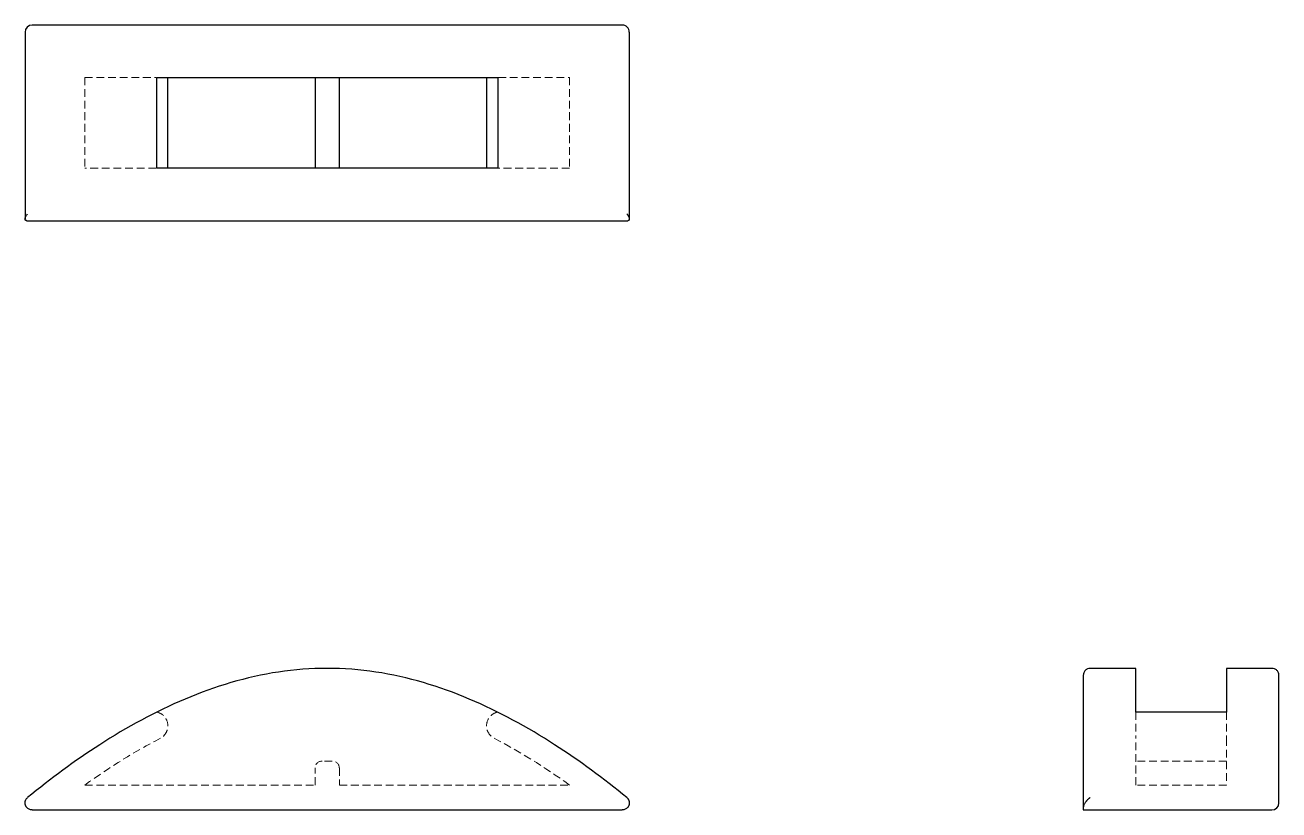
# Model space of a CAD drawing. Header units: millimetres. Extents: x 33 to 239, y 45 to 174.
import ezdxf

# ---------------------------------------------------------------- set-up
doc = ezdxf.new("R2010")
doc.units = ezdxf.units.MM
doc.linetypes.add('HIDDEN', pattern=[1.905, 1.27, -0.635])

msp = doc.modelspace()

# ---------------------------------------------------------------- linework, layer by layer
at = {"color": 7, "linetype": 'HIDDEN', "lineweight": 18}
for p, q in [((43.29, 165.37), (43.29, 150.48)), ((122.71, 165.37), (122.71, 150.48)), ((81.01, 49.42), (81.01, 52.21)), ((83.84, 53.35), (82.16, 53.35)), ((84.99, 52.21), (84.99, 49.42)), ((230.37, 53.35), (215.48, 53.35)), ((43.29, 49.42), (81.01, 49.42)), ((84.99, 49.42), (122.71, 49.42)), ((230.37, 49.42), (215.48, 49.42))]:
    msp.add_line(p, q, dxfattribs=at)
at = {"color": 7, "linetype": 'Continuous', "lineweight": 25}
for p, q in [((55.06, 150.48), (55.06, 165.37)), ((56.89, 150.48), (56.89, 165.37)), ((81.01, 165.37), (81.01, 150.48)), ((84.99, 150.48), (84.99, 165.37)), ((109.11, 165.37), (109.11, 150.48)), ((110.94, 165.37), (110.94, 150.48)), ((215.48, 68.54), (208.04, 68.54)), ((237.81, 68.54), (230.37, 68.54)), ((230.37, 61.37), (215.48, 61.37)), ((34.64, 45.34), (131.36, 45.34)), ((206.9, 45.34), (237.81, 45.34))]:
    msp.add_line(p, q, dxfattribs=at)
at = {"color": 7, "linetype": 'HIDDEN', "lineweight": 18, "flags": 128}
for points in [[(33.91, 47.37), (33.91, 47.37)], [(132.09, 47.37), (132.09, 47.37)], [(34.64, 45.34), (34.64, 45.34)], [(131.36, 45.34), (131.36, 45.34)]]:
    msp.add_lwpolyline(points, dxfattribs=at)
at = {"color": 7, "linetype": 'Continuous', "lineweight": 25}
for centre, start, end in [((34.64, 172.81), 90.1826, 179.9989), ((131.36, 172.81), 359.9714, 90), ((237.81, 46.48), 270, 0)]:
    msp.add_arc(centre, 1.14, start, end, dxfattribs=at)
at = {"color": 7, "linetype": 'HIDDEN', "lineweight": 18}
for centre, start, end in [((82.16, 52.21), 90, 180), ((83.84, 52.21), 0, 90)]:
    msp.add_arc(centre, 1.14, start, end, dxfattribs=at)
at = {"color": 7, "linetype": 'Continuous', "lineweight": 25}
for points, knots in [([(33.49, 172.81), (33.49, 168.15), (33.49, 157.93), (33.49, 147.72), (33.49, 142.16)], [0, 0, 0, 0, 0.45637, 1, 1, 1, 1]), ([(131.36, 173.95), (127.9, 173.95), (124.31, 173.95), (116.83, 173.95), (112.94, 173.95), (106.87, 173.95), (104.81, 173.95), (100.6, 173.95), (98.46, 173.95), (94.12, 173.95), (91.92, 173.95), (87.48, 173.95), (83, 173.95), (78.52, 173.95), (74.08, 173.95), (71.88, 173.95), (67.54, 173.95), (65.4, 173.95), (61.19, 173.95), (59.13, 173.95), (53.06, 173.95), (49.17, 173.95), (41.69, 173.95), (38.1, 173.95), (34.64, 173.95)], [0, 0, 0, 0, 0.125, 0.125, 0.25, 0.25, 0.3125, 0.3125, 0.375, 0.375, 0.4375, 0.4375, 0.5, 0.5625, 0.5625, 0.625, 0.625, 0.6875, 0.6875, 0.75, 0.75, 0.875, 0.875, 1, 1, 1, 1]), ([(132.51, 142.17), (132.51, 146.74), (132.51, 156.95), (132.51, 167.17), (132.51, 172.81)], [0, 0, 0, 0, 0.447695, 1, 1, 1, 1]), ([(55.06, 165.37), (56.56, 165.37), (58.05, 165.37), (59.55, 165.37), (61.69, 165.37), (63.83, 165.37), (65.97, 165.37), (67.21, 165.37), (68.46, 165.37), (69.7, 165.37), (70.81, 165.37), (71.92, 165.37), (73.03, 165.37), (74.05, 165.37), (75.07, 165.37), (76.09, 165.37), (77.05, 165.37), (78, 165.37), (78.96, 165.37), (79.87, 165.37), (80.79, 165.37), (81.7, 165.37), (82.6, 165.37), (83.49, 165.37), (84.39, 165.37), (85.32, 165.37), (86.25, 165.37), (87.17, 165.37), (88.18, 165.37), (89.19, 165.37), (90.2, 165.37), (91.28, 165.37), (92.36, 165.37), (93.44, 165.37), (94.62, 165.37), (95.79, 165.37), (96.97, 165.37), (98.33, 165.37), (99.7, 165.37), (101.06, 165.37), (102.88, 165.37), (104.7, 165.37), (106.52, 165.37), (108, 165.37), (109.47, 165.37), (110.94, 165.37)], [-4.378837, -4.378837, -4.378837, -4.378837, -4.12511, -4.12511, -4.12511, -3.762256, -3.762256, -3.762256, -3.552046, -3.552046, -3.552046, -3.363803, -3.363803, -3.363803, -3.191007, -3.191007, -3.191007, -3.028735, -3.028735, -3.028735, -2.873974, -2.873974, -2.873974, -2.72215, -2.72215, -2.72215, -2.564784, -2.564784, -2.564784, -2.393902, -2.393902, -2.393902, -2.2106, -2.2106, -2.2106, -2.011525, -2.011525, -2.011525, -1.78016, -1.78016, -1.78016, -1.471898, -1.471898, -1.471898, -1.222277, -1.222277, -1.222277, -1.222277]), ([(110.94, 150.48), (109.44, 150.48), (107.95, 150.48), (106.45, 150.48), (104.31, 150.48), (102.17, 150.48), (100.03, 150.48), (98.79, 150.48), (97.54, 150.48), (96.3, 150.48), (95.19, 150.48), (94.08, 150.48), (92.97, 150.48), (91.95, 150.48), (90.93, 150.48), (89.91, 150.48), (88.95, 150.48), (88, 150.48), (87.04, 150.48), (86.13, 150.48), (85.21, 150.48), (84.3, 150.48), (83.4, 150.48), (82.51, 150.48), (81.61, 150.48), (80.68, 150.48), (79.75, 150.48), (78.83, 150.48), (77.82, 150.48), (76.81, 150.48), (75.8, 150.48), (74.72, 150.48), (73.64, 150.48), (72.56, 150.48), (71.38, 150.48), (70.21, 150.48), (69.03, 150.48), (67.67, 150.48), (66.3, 150.48), (64.94, 150.48), (63.12, 150.48), (61.3, 150.48), (59.48, 150.48), (58, 150.48), (56.53, 150.48), (55.06, 150.48)], [-4.378837, -4.378837, -4.378837, -4.378837, -4.12511, -4.12511, -4.12511, -3.762256, -3.762256, -3.762256, -3.552046, -3.552046, -3.552046, -3.363803, -3.363803, -3.363803, -3.191007, -3.191007, -3.191007, -3.028735, -3.028735, -3.028735, -2.873974, -2.873974, -2.873974, -2.72215, -2.72215, -2.72215, -2.564784, -2.564784, -2.564784, -2.393902, -2.393902, -2.393902, -2.2106, -2.2106, -2.2106, -2.011525, -2.011525, -2.011525, -1.78016, -1.78016, -1.78016, -1.471898, -1.471898, -1.471898, -1.222277, -1.222277, -1.222277, -1.222277]), ([(33.76, 141.9), (33.74, 141.9), (33.7, 141.9), (33.66, 141.91), (33.61, 141.93), (33.58, 141.95), (33.55, 141.98), (33.52, 142.02), (33.5, 142.06), (33.49, 142.11), (33.49, 142.17), (33.5, 142.23), (33.51, 142.32), (33.55, 142.44), (33.62, 142.6), (33.74, 142.81), (33.85, 142.96), (33.91, 143.04)], [0, 0, 0, 0, 0.038695, 0.078149, 0.118569, 0.160147, 0.203059, 0.247472, 0.293548, 0.34145, 0.39132, 0.443274, 0.497401, 0.587972, 0.701831, 0.839124, 1, 1, 1, 1]), ([(33.75, 141.9), (37.27, 141.9), (40.92, 141.9), (48.52, 141.9), (52.47, 141.9), (58.65, 141.9), (60.75, 141.9), (65.04, 141.9), (67.22, 141.9), (71.65, 141.9), (73.89, 141.9), (78.43, 141.9), (83, 141.9), (87.58, 141.9), (92.11, 141.9), (94.36, 141.9), (98.78, 141.9), (100.96, 141.9), (105.25, 141.9), (107.35, 141.9), (113.53, 141.9), (117.48, 141.9), (125.08, 141.9), (128.73, 141.9), (132.25, 141.9)], [0, 0, 0, 0, 0.125, 0.125, 0.25, 0.25, 0.3125, 0.3125, 0.375, 0.375, 0.4375, 0.4375, 0.5, 0.5625, 0.5625, 0.625, 0.625, 0.6875, 0.6875, 0.75, 0.75, 0.875, 0.875, 1, 1, 1, 1]), ([(132.09, 143.04), (132.11, 143.01), (132.17, 142.94), (132.23, 142.84), (132.29, 142.75), (132.34, 142.67), (132.38, 142.59), (132.41, 142.52), (132.44, 142.46), (132.46, 142.4), (132.48, 142.35), (132.5, 142.27), (132.51, 142.18), (132.5, 142.08), (132.47, 142), (132.41, 141.94), (132.34, 141.91), (132.28, 141.9), (132.25, 141.9)], [0, 0, 0, 0, 0.067545, 0.131252, 0.191127, 0.247167, 0.299368, 0.347729, 0.392254, 0.432954, 0.469846, 0.502953, 0.600539, 0.691203, 0.775575, 0.854426, 0.928784, 1, 1, 1, 1]), ([(132.09, 47.37), (128.31, 50.46), (120.14, 56.52), (106.52, 64), (91.13, 68.73), (74.88, 68.72), (59.47, 64), (45.86, 56.52), (37.69, 50.46), (33.91, 47.37)], [0.137256, 0.137256, 0.137256, 0.137256, 0.772115, 1.456992, 2.141869, 2.826746, 3.511623, 4.1965, 4.831359, 4.831359, 4.831359, 4.831359]), ([(208.04, 68.53), (207.89, 68.51), (207.59, 68.48), (207.21, 68.22), (206.95, 67.84), (206.92, 67.54), (206.9, 67.39)], [0, 0, 0, 0, 0.250249, 0.500123, 0.749917, 1, 1, 1, 1]), ([(215.48, 61.37), (215.48, 61.99), (215.48, 63.22), (215.48, 64.79), (215.48, 66.11), (215.48, 67.15), (215.48, 67.92), (215.48, 68.38), (215.48, 68.57), (215.48, 68.53), (215.48, 68.52)], [0, 0, 0, 0, 0.148337, 0.293185, 0.434911, 0.573964, 0.710874, 0.846261, 0.98081, 1, 1, 1, 1]), ([(230.37, 68.52), (230.37, 68.51), (230.37, 68.48), (230.37, 68.06), (230.37, 67.33), (230.37, 66.28), (230.37, 64.93), (230.37, 63.31), (230.37, 62.02), (230.37, 61.37)], [0, 0, 0, 0, 0.115254, 0.256786, 0.399817, 0.545076, 0.693192, 0.84469, 1, 1, 1, 1]), ([(238.95, 67.39), (238.93, 67.54), (238.9, 67.84), (238.64, 68.22), (238.26, 68.48), (237.96, 68.51), (237.81, 68.53)], [0, 0, 0, 0, 0.250093, 0.499889, 0.749756, 1, 1, 1, 1]), ([(206.9, 67.36), (206.9, 67.36), (206.9, 67.35), (206.9, 67.02), (206.9, 66.41), (206.9, 65.52), (206.9, 64.39), (206.9, 63.05), (206.9, 61.52), (206.9, 59.83), (206.9, 57.75), (206.9, 55.24), (206.9, 52.26), (206.9, 49.11), (206.9, 46.87), (206.9, 45.76)], [0, 0, 0, 0, 0.049624, 0.120024, 0.190369, 0.260724, 0.331149, 0.40162, 0.472059, 0.542456, 0.612855, 0.709663, 0.806444, 0.90322, 1, 1, 1, 1]), ([(238.95, 46.48), (238.95, 47.49), (238.95, 49.5), (238.95, 52.35), (238.95, 55.05), (238.95, 57.57), (238.95, 59.89), (238.95, 61.98), (238.95, 63.66), (238.95, 64.98), (238.95, 65.97), (238.95, 66.72), (238.95, 67.19), (238.95, 67.4), (238.95, 67.37), (238.95, 67.36)], [0, 0, 0, 0, 0.089597, 0.179164, 0.268724, 0.358321, 0.447922, 0.537517, 0.627175, 0.697632, 0.768032, 0.838385, 0.908766, 0.979194, 1, 1, 1, 1]), ([(33.76, 45.76), (33.74, 45.78), (33.7, 45.82), (33.66, 45.89), (33.61, 45.97), (33.58, 46.05), (33.55, 46.14), (33.52, 46.22), (33.5, 46.31), (33.49, 46.4), (33.49, 46.5), (33.5, 46.59), (33.51, 46.71), (33.55, 46.85), (33.62, 47.02), (33.74, 47.21), (33.85, 47.31), (33.91, 47.37)], [0, 0, 0, 0, 0.038695, 0.078149, 0.118569, 0.160147, 0.203059, 0.247472, 0.293548, 0.34145, 0.39132, 0.443274, 0.497401, 0.587972, 0.701831, 0.839124, 1, 1, 1, 1]), ([(132.09, 47.37), (132.11, 47.35), (132.17, 47.3), (132.23, 47.23), (132.29, 47.15), (132.34, 47.08), (132.38, 47.01), (132.41, 46.94), (132.44, 46.87), (132.46, 46.8), (132.48, 46.74), (132.5, 46.65), (132.51, 46.52), (132.5, 46.35), (132.47, 46.18), (132.41, 46.02), (132.34, 45.88), (132.28, 45.8), (132.25, 45.76)], [0, 0, 0, 0, 0.067545, 0.131252, 0.191127, 0.247167, 0.299368, 0.347729, 0.392254, 0.432954, 0.469846, 0.502953, 0.600539, 0.691203, 0.775575, 0.854426, 0.928784, 1, 1, 1, 1]), ([(208.04, 47.37), (208.01, 47.35), (207.94, 47.3), (207.84, 47.23), (207.75, 47.15), (207.67, 47.08), (207.59, 47.01), (207.52, 46.94), (207.46, 46.87), (207.4, 46.8), (207.35, 46.74), (207.27, 46.65), (207.18, 46.52), (207.08, 46.35), (207, 46.18), (206.94, 46.02), (206.91, 45.88), (206.9, 45.8), (206.9, 45.76)], [0, 0, 0, 0, 0.067545, 0.131252, 0.191127, 0.247167, 0.299368, 0.347729, 0.392254, 0.432954, 0.469846, 0.502953, 0.600539, 0.691203, 0.775575, 0.854426, 0.928784, 1, 1, 1, 1]), ([(34.64, 45.34), (34.47, 45.34), (34.3, 45.38), (34, 45.52), (33.86, 45.63), (33.76, 45.76)], [0, 0, 0, 0, 0.5, 0.5, 1, 1, 1, 1]), ([(132.25, 45.76), (132.14, 45.63), (132, 45.52), (131.7, 45.38), (131.53, 45.34), (131.36, 45.34)], [0, 0, 0, 0, 0.5, 0.5, 1, 1, 1, 1]), ([(206.9, 45.76), (206.9, 45.63), (206.9, 45.52), (206.9, 45.38), (206.9, 45.34), (206.9, 45.34)], [0, 0, 0, 0, 0.5, 0.5, 1, 1, 1, 1])]:
    msp.add_open_spline(points, degree=3, knots=knots, dxfattribs=at)
at = {"color": 7, "linetype": 'HIDDEN', "lineweight": 18}
for points, knots in [([(43.29, 165.37), (44.4, 165.37), (46.62, 165.37), (49.81, 165.37), (52.6, 165.37), (54.26, 165.37), (54.97, 165.37)], [0, 0, 0, 0, 0.294635, 0.590714, 0.823703, 1, 1, 1, 1]), ([(111.03, 165.37), (111.95, 165.37), (114.06, 165.37), (117.04, 165.37), (120.01, 165.37), (121.8, 165.37), (122.71, 165.37)], [0, 0, 0, 0, 0.22819, 0.52161, 0.758126, 1, 1, 1, 1]), ([(54.97, 150.48), (54.05, 150.48), (51.94, 150.48), (48.96, 150.48), (45.99, 150.48), (44.2, 150.48), (43.29, 150.48)], [0, 0, 0, 0, 0.228267, 0.521649, 0.758139, 1, 1, 1, 1]), ([(122.71, 150.48), (121.56, 150.48), (119.28, 150.48), (116.05, 150.48), (113.3, 150.48), (111.7, 150.48), (111.03, 150.48)], [0, 0, 0, 0, 0.3068537, 0.6050708, 0.8334733, 1, 1, 1, 1]), ([(55.06, 61.37), (55.58, 61.26), (56.07, 60.96), (56.4, 60.54), (56.73, 60.12), (56.91, 59.57), (56.89, 59.04), (56.88, 58.64), (56.75, 58.24), (56.54, 57.9), (56.32, 57.56), (56.02, 57.28), (55.66, 57.09)], [-0.2468923, -0.2468923, -0.2468923, -0.2468923, -0.1763517, -0.1763517, -0.1763517, -0.105811, -0.105811, -0.105811, -0.0529055, -0.0529055, -0.0529055, 0, 0, 0, 0]), ([(110.94, 61.37), (110.42, 61.26), (109.93, 60.96), (109.6, 60.54), (109.27, 60.12), (109.09, 59.58), (109.11, 59.04), (109.12, 58.64), (109.25, 58.24), (109.46, 57.9), (109.68, 57.56), (109.98, 57.28), (110.34, 57.09)], [0, 0, 0, 0, 0.0705587, 0.0705587, 0.0705587, 0.1411174, 0.1411174, 0.1411174, 0.1940365, 0.1940365, 0.1940365, 0.2469555, 0.2469555, 0.2469555, 0.2469555]), ([(215.48, 61.37), (215.48, 61.26), (215.48, 60.96), (215.48, 60.54), (215.48, 60.12), (215.48, 59.58), (215.48, 59.04), (215.48, 58.64), (215.48, 58.24), (215.48, 57.9), (215.48, 57.56), (215.48, 57.28), (215.48, 57.09)], [0, 0, 0, 0, 0.0705587, 0.0705587, 0.0705587, 0.1411174, 0.1411174, 0.1411174, 0.1940365, 0.1940365, 0.1940365, 0.2469555, 0.2469555, 0.2469555, 0.2469555]), ([(230.37, 61.37), (230.37, 61.26), (230.37, 60.96), (230.37, 60.54), (230.37, 60.12), (230.37, 59.58), (230.37, 59.04), (230.37, 58.64), (230.37, 58.24), (230.37, 57.9), (230.37, 57.56), (230.37, 57.28), (230.37, 57.09)], [-0.2469555, -0.2469555, -0.2469555, -0.2469555, -0.1763968, -0.1763968, -0.1763968, -0.1058381, -0.1058381, -0.1058381, -0.052919, -0.052919, -0.052919, 0, 0, 0, 0])]:
    msp.add_open_spline(points, degree=3, knots=knots, dxfattribs=at)
for points in [[(55.66, 57.09), (51.57, 54.96), (47.44, 52.4), (43.29, 49.42)], [(122.71, 49.42), (118.56, 52.4), (114.43, 54.96), (110.34, 57.09)], [(215.48, 49.42), (215.48, 52.4), (215.48, 54.96), (215.48, 57.09)], [(230.37, 57.09), (230.37, 54.96), (230.37, 52.4), (230.37, 49.42)]]:
    msp.add_open_spline(points, degree=3, dxfattribs=at)

doc.saveas('drawing.dxf')
